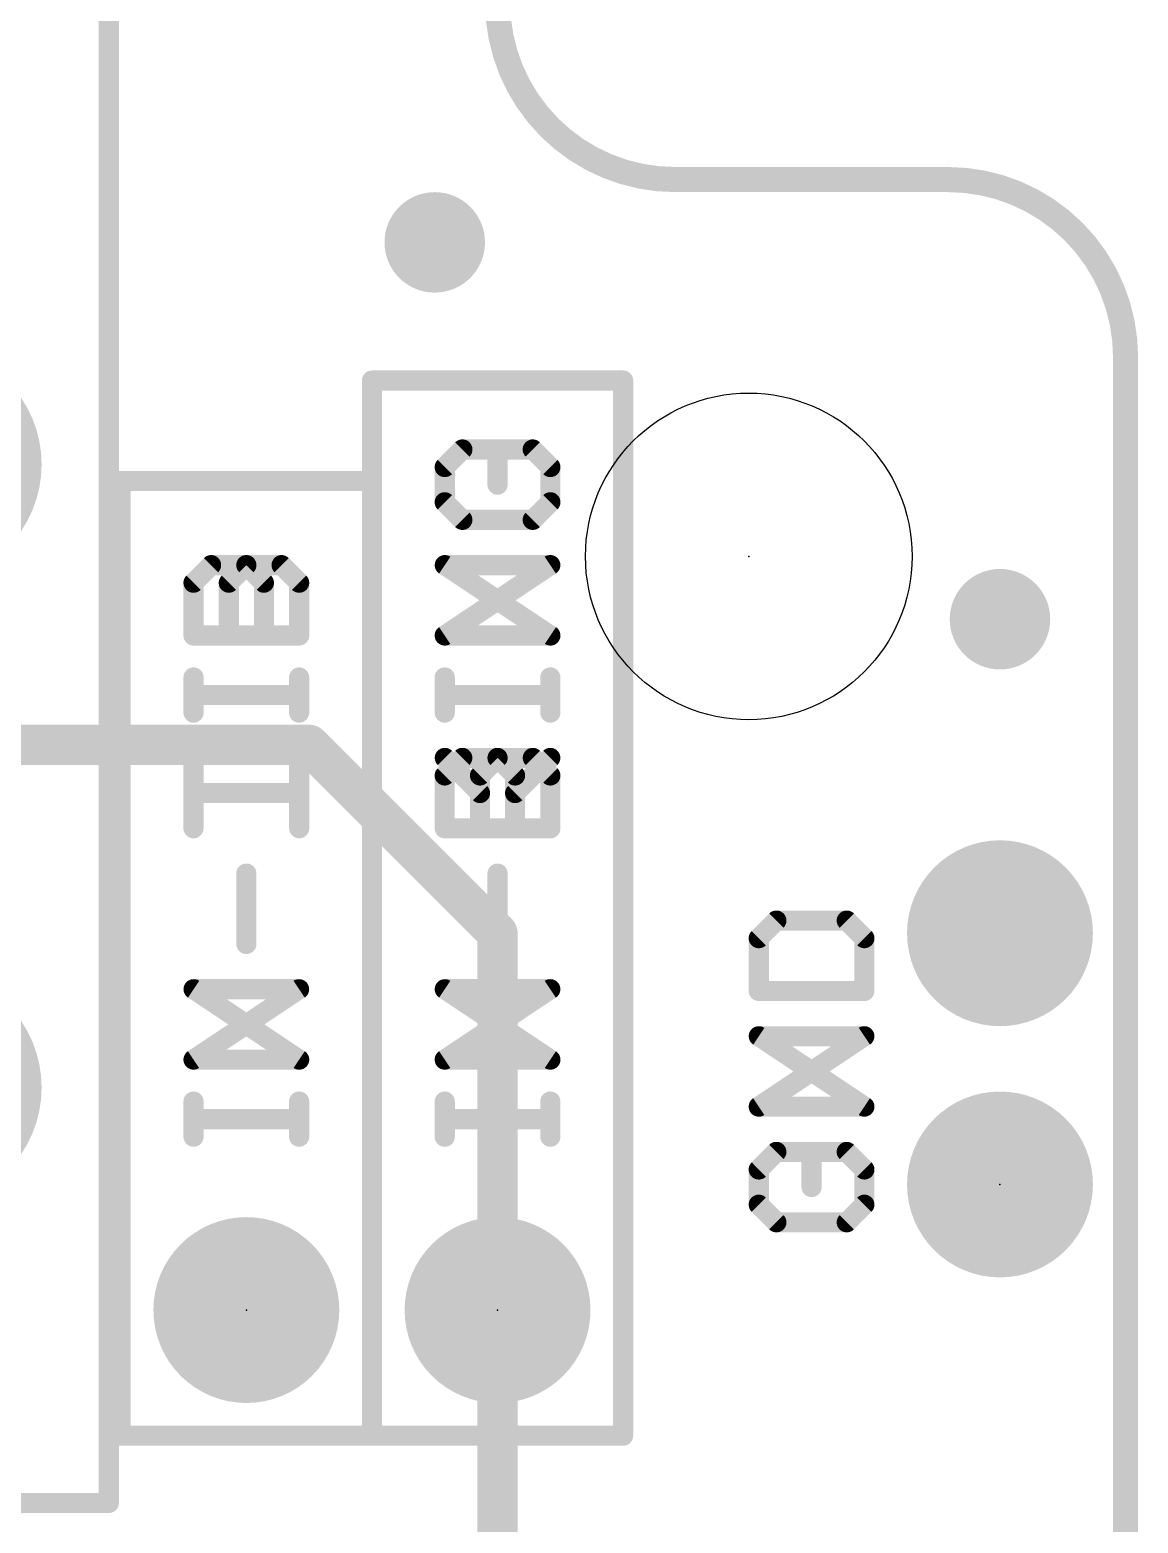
# Model space of a CAD drawing. Extents: x 0 to 108, y -11 to 121.
# Drawn here: x 74.01 to 85.22, y 90.56 to 105.65 of the extents above; entities that cross this region are included whole.
import ezdxf

# ---------------------------------------------------------------- set-up
doc = ezdxf.new("R2010")
doc.units = 0
for name, color, linetype in [('1', 12, 'CONTINUOUS'), ('17', 110, 'CONTINUOUS'), ('18', 110, 'CONTINUOUS'), ('20', 53, 'CONTINUOUS'), ('21', 41, 'CONTINUOUS'), ('22', 40, 'CONTINUOUS'), ('23', 53, 'CONTINUOUS'), ('51', 53, 'CONTINUOUS')]:
    doc.layers.add(name, color=color, linetype=linetype)

# ---------------------------------------------------------------- blocks, each defined once
blk = doc.blocks.new('ROUNDP')
at = {"const_width": 0.5}
blk.add_lwpolyline([(0, -0.25, 1), (0, 0.25, 1), (0, -0.25)], format="xyb", dxfattribs=at)
blk = doc.blocks.new('RECT')
blk.add_solid([(-0.5, -0.5), (0.5, -0.5), (-0.5, 0.5), (0.5, 0.5)])
blk = doc.blocks.new('ROUNDV')
at = {"const_width": 0.5}
blk.add_lwpolyline([(0, -0.25, 1), (0, 0.25, 1), (0, -0.25)], format="xyb", dxfattribs=at)

msp = doc.modelspace()

# ---------------------------------------------------------------- linework, layer by layer
at = {"layer": '1'}
for points, const_width in [([(78.74, 105.9361, 0.4142), (80.5361, 104.14)], 0.254), ([(80.5361, 104.2035, 1), (80.5361, 104.0765)], 0.127), ([(80.5361, 104.0765, 1), (80.5361, 104.2035)], 0.127), ([(85.09, 102.344, 0.4142), (83.294, 104.14)], 0.254), ([(83.294, 104.2035, 1), (83.294, 104.0765)], 0.127), ([(83.294, 104.0765, 1), (83.294, 104.2035)], 0.127), ([(85.1535, 102.344, 1), (85.0265, 102.344)], 0.127), ([(85.0265, 102.344, 1), (85.1535, 102.344)], 0.127), ([(76.9068, 98.4968, 1), (76.7632, 98.3532)], 0.2032), ([(76.835, 98.3234, 1), (76.835, 98.5266)], 0.2032), ([(78.8416, 96.52, 1), (78.6384, 96.52)], 0.2032), ([(78.6682, 96.4482, 1), (78.8118, 96.5918)], 0.2032), ([(78.8416, 92.71, 1), (78.6384, 92.71)], 0.2032), ([(78.6384, 92.71, 1), (78.8416, 92.71)], 0.2032)]:
    msp.add_lwpolyline(points, format="xyb", dxfattribs=dict(at, const_width=const_width))
for points, const_width in [([(83.294, 104.14), (80.5361, 104.14)], 0.254), ([(85.09, 85.09), (85.09, 102.344)], 0.254), ([(76.835, 98.425), (64.465, 98.425)], 0.4064), ([(78.74, 96.52), (76.835, 98.425)], 0.4064), ([(78.74, 92.71), (78.74, 96.52)], 0.4064), ([(78.74, 92.71), (78.74, 89.535)], 0.4064)]:
    msp.add_lwpolyline(points, dxfattribs=dict(at, const_width=const_width))
at = {"layer": '20'}
for points, const_width in [([(78.74, 105.9361, 0.4142), (80.5361, 104.14)], 0.2032), ([(80.5361, 104.1908, 1), (80.5361, 104.0892)], 0.1016), ([(80.5361, 104.0892, 1), (80.5361, 104.1908)], 0.1016), ([(85.09, 102.344, 0.4142), (83.294, 104.14)], 0.2032), ([(83.294, 104.1908, 1), (83.294, 104.0892)], 0.1016), ([(83.294, 104.0892, 1), (83.294, 104.1908)], 0.1016), ([(85.1408, 102.344, 1), (85.0392, 102.344)], 0.1016), ([(85.0392, 102.344, 1), (85.1408, 102.344)], 0.1016)]:
    msp.add_lwpolyline(points, format="xyb", dxfattribs=dict(at, const_width=const_width))
at = {"layer": '20', "const_width": 0.2032}
for points in [[(80.5361, 104.14), (83.294, 104.14)], [(85.09, 102.344), (85.09, 8.1461)]]:
    msp.add_lwpolyline(points, dxfattribs=at)
at = {"layer": '20'}
msp.add_circle((81.28, 100.33), 1.651, dxfattribs=at)
at = {"layer": '21', "const_width": 0.2032}
for points in [[(74.81, 90.76), (74.81, 111.76)], [(77.47, 102.108), (77.47, 101.092)], [(80.01, 102.108), (77.47, 102.108)], [(80.01, 91.44), (80.01, 102.108)], [(78.3836, 101.4112), (78.2057, 101.2332)], [(79.0954, 101.4112), (78.7395, 101.4112)], [(78.7395, 101.4112), (78.7395, 101.0553)], [(79.2734, 101.2332), (79.0954, 101.4112)], [(78.2057, 101.2332), (78.2057, 100.8773)], [(79.2734, 100.8773), (79.2734, 101.2332)], [(77.47, 101.092), (74.93, 101.092)], [(77.47, 91.44), (77.47, 101.092)], [(78.2057, 100.8773), (78.3836, 100.6994)], [(79.0954, 100.6994), (79.2734, 100.8773)], [(78.3836, 100.6994), (79.0954, 100.6994)], [(75.6657, 100.0638), (75.8436, 100.2418)], [(75.8436, 100.2418), (76.1995, 100.2418)], [(76.1995, 100.2418), (76.3775, 100.0638)], [(78.2057, 99.53), (79.2734, 100.2418)], [(79.2734, 100.2418), (78.2057, 100.2418)], [(75.6657, 99.53), (75.6657, 100.0638)], [(76.3775, 100.0638), (76.3775, 99.53)], [(76.7334, 99.53), (75.6657, 99.53)], [(79.2734, 99.53), (78.2057, 99.53)], [(75.6657, 98.7504), (75.6657, 99.1063)], [(76.7334, 98.7504), (76.7334, 99.1063)], [(78.2057, 98.7504), (78.2057, 99.1063)], [(79.2734, 98.7504), (79.2734, 99.1063)], [(76.7334, 98.9283), (75.6657, 98.9283)], [(79.2734, 98.9283), (78.2057, 98.9283)], [(75.6657, 97.581), (75.6657, 98.2928)], [(78.2057, 98.1148), (78.3836, 98.2928)], [(78.3836, 98.2928), (78.7395, 98.2928)], [(78.7395, 98.2928), (78.9175, 98.1148)], [(78.9175, 97.9369), (79.2734, 98.2928)], [(78.2057, 97.581), (78.2057, 98.1148)], [(78.9175, 98.1148), (78.9175, 97.581)], [(76.7334, 97.9369), (75.6657, 97.9369)], [(79.2734, 97.581), (78.2057, 97.581)], [(76.1995, 96.4116), (76.1995, 97.1234)], [(78.7395, 96.4116), (78.7395, 97.1234)], [(81.5586, 96.6481), (81.3807, 96.4702)], [(82.2705, 96.6481), (81.5586, 96.6481)], [(82.4484, 96.4702), (82.2705, 96.6481)], [(81.3807, 96.4702), (81.3807, 95.9363)], [(82.4484, 95.9363), (82.4484, 96.4702)], [(75.6657, 95.2422), (76.7334, 95.954)], [(76.7334, 95.954), (75.6657, 95.954)], [(78.2057, 95.2422), (79.2734, 95.954)], [(79.2734, 95.954), (78.2057, 95.954)], [(81.3807, 95.9363), (82.4484, 95.9363)], [(81.3807, 94.7669), (82.4484, 95.4787)], [(82.4484, 95.4787), (81.3807, 95.4787)], [(76.7334, 95.2422), (75.6657, 95.2422)], [(79.2734, 95.2422), (78.2057, 95.2422)], [(75.6657, 94.4626), (75.6657, 94.8185)], [(76.7334, 94.4626), (76.7334, 94.8185)], [(78.2057, 94.4626), (78.2057, 94.8185)], [(79.2734, 94.4626), (79.2734, 94.8185)], [(82.4484, 94.7669), (81.3807, 94.7669)], [(76.7334, 94.6406), (75.6657, 94.6406)], [(79.2734, 94.6406), (78.2057, 94.6406)], [(81.5586, 94.3093), (81.3807, 94.1314)], [(82.2705, 94.3093), (81.9145, 94.3093)], [(81.9145, 94.3093), (81.9145, 93.9534)], [(82.4484, 94.1314), (82.2705, 94.3093)], [(81.3807, 94.1314), (81.3807, 93.7755)], [(82.4484, 93.7755), (82.4484, 94.1314)], [(81.3807, 93.7755), (81.5586, 93.5975)], [(82.2705, 93.5975), (82.4484, 93.7755)], [(81.5586, 93.5975), (82.2705, 93.5975)], [(74.93, 91.44), (77.47, 91.44)], [(77.47, 91.44), (80.01, 91.44)], [(72.61, 90.76), (74.81, 90.76)]]:
    msp.add_lwpolyline(points, dxfattribs=at)
at = {"layer": '21', "const_width": 0.1016}
for points in [[(77.5208, 102.108, 1), (77.4192, 102.108)], [(77.47, 102.1588, 1), (77.47, 102.0572)], [(80.0608, 102.108, 1), (79.9592, 102.108)], [(80.01, 102.0572, 1), (80.01, 102.1588)], [(78.4196, 101.3753, 1), (78.3477, 101.4471)], [(78.7395, 101.462, 1), (78.7395, 101.3604)], [(78.7903, 101.4112, 1), (78.6887, 101.4112)], [(79.1314, 101.4471, 1), (79.0595, 101.3753)], [(79.0954, 101.3604, 1), (79.0954, 101.462)], [(78.2565, 101.2332, 1), (78.1549, 101.2332)], [(78.1698, 101.2692, 1), (78.2416, 101.1973)], [(79.3242, 101.2332, 1), (79.2226, 101.2332)], [(79.2375, 101.1973, 1), (79.3093, 101.2692)], [(74.93, 101.1428, 1), (74.93, 101.0412)], [(77.5208, 101.092, 1), (77.4192, 101.092)], [(77.47, 101.0412, 1), (77.47, 101.1428)], [(77.4192, 101.092, 1), (77.5208, 101.092)], [(78.6887, 101.0553, 1), (78.7903, 101.0553)], [(78.2416, 100.9133, 1), (78.1698, 100.8414)], [(78.1549, 100.8773, 1), (78.2565, 100.8773)], [(79.2226, 100.8773, 1), (79.3242, 100.8773)], [(79.3093, 100.8414, 1), (79.2375, 100.9133)], [(78.3836, 100.7502, 1), (78.3836, 100.6486)], [(78.3477, 100.6635, 1), (78.4196, 100.7353)], [(79.0595, 100.7353, 1), (79.1314, 100.6635)], [(79.0954, 100.6486, 1), (79.0954, 100.7502)], [(75.8436, 100.2926, 1), (75.8436, 100.191)], [(75.8796, 100.2059, 1), (75.8077, 100.2777)], [(76.2355, 100.2777, 1), (76.1636, 100.2059)], [(76.1995, 100.191, 1), (76.1995, 100.2926)], [(78.2057, 100.2926, 1), (78.2057, 100.191)], [(79.3016, 100.1995, 1), (79.2452, 100.2841)], [(79.2734, 100.191, 1), (79.2734, 100.2926)], [(75.7165, 100.0638, 1), (75.6149, 100.0638)], [(75.6298, 100.0998, 1), (75.7016, 100.0279)], [(76.4283, 100.0638, 1), (76.3267, 100.0638)], [(76.3416, 100.0279, 1), (76.4134, 100.0998)], [(75.6657, 99.5808, 1), (75.6657, 99.4792)], [(75.6149, 99.53, 1), (75.7165, 99.53)], [(76.3267, 99.53, 1), (76.4283, 99.53)], [(76.7334, 99.4792, 1), (76.7334, 99.5808)], [(78.2057, 99.5808, 1), (78.2057, 99.4792)], [(78.1775, 99.5723, 1), (78.2339, 99.4877)], [(79.2734, 99.4792, 1), (79.2734, 99.5808)], [(75.7165, 99.1063, 1), (75.6149, 99.1063)], [(76.7842, 99.1063, 1), (76.6826, 99.1063)], [(78.2565, 99.1063, 1), (78.1549, 99.1063)], [(79.3242, 99.1063, 1), (79.2226, 99.1063)], [(75.6657, 98.9791, 1), (75.6657, 98.8775)], [(76.7334, 98.8775, 1), (76.7334, 98.9791)], [(78.2057, 98.9791, 1), (78.2057, 98.8775)], [(79.2734, 98.8775, 1), (79.2734, 98.9791)], [(75.6149, 98.7504, 1), (75.7165, 98.7504)], [(76.6826, 98.7504, 1), (76.7842, 98.7504)], [(78.1549, 98.7504, 1), (78.2565, 98.7504)], [(79.2226, 98.7504, 1), (79.3242, 98.7504)], [(75.7165, 98.2928, 1), (75.6149, 98.2928)], [(78.3836, 98.3436, 1), (78.3836, 98.242)], [(78.4196, 98.2569, 1), (78.3477, 98.3287)], [(78.7755, 98.3287, 1), (78.7036, 98.2569)], [(78.7395, 98.242, 1), (78.7395, 98.3436)], [(79.3093, 98.2569, 1), (79.2375, 98.3287)], [(78.2565, 98.1148, 1), (78.1549, 98.1148)], [(78.1698, 98.1508, 1), (78.2416, 98.0789)], [(78.9683, 98.1148, 1), (78.8667, 98.1148)], [(78.8816, 98.0789, 1), (78.9534, 98.1508)], [(75.6657, 97.9877, 1), (75.6657, 97.8861)], [(76.7334, 97.8861, 1), (76.7334, 97.9877)], [(78.8816, 97.9728, 1), (78.9534, 97.901)], [(75.6149, 97.581, 1), (75.7165, 97.581)], [(78.2057, 97.6318, 1), (78.2057, 97.5302)], [(78.1549, 97.581, 1), (78.2565, 97.581)], [(78.8667, 97.581, 1), (78.9683, 97.581)], [(79.2734, 97.5302, 1), (79.2734, 97.6318)], [(76.2503, 97.1234, 1), (76.1487, 97.1234)], [(78.7903, 97.1234, 1), (78.6887, 97.1234)], [(81.5586, 96.6989, 1), (81.5586, 96.5973)], [(81.5946, 96.6122, 1), (81.5227, 96.684)], [(82.3064, 96.684, 1), (82.2345, 96.6122)], [(82.2705, 96.5973, 1), (82.2705, 96.6989)], [(81.4315, 96.4702, 1), (81.3299, 96.4702)], [(81.3448, 96.5061, 1), (81.4166, 96.4342)], [(82.4992, 96.4702, 1), (82.3976, 96.4702)], [(82.4125, 96.4342, 1), (82.4843, 96.5061)], [(76.1487, 96.4116, 1), (76.2503, 96.4116)], [(78.6887, 96.4116, 1), (78.7903, 96.4116)], [(75.6657, 96.0048, 1), (75.6657, 95.9032)], [(76.7616, 95.9117, 1), (76.7052, 95.9963)], [(76.7334, 95.9032, 1), (76.7334, 96.0048)], [(78.2057, 96.0048, 1), (78.2057, 95.9032)], [(79.3016, 95.9117, 1), (79.2452, 95.9963)], [(79.2734, 95.9032, 1), (79.2734, 96.0048)], [(81.3807, 95.9871, 1), (81.3807, 95.8855)], [(82.4484, 95.8855, 1), (82.4484, 95.9871)], [(81.3299, 95.9363, 1), (81.4315, 95.9363)], [(82.3976, 95.9363, 1), (82.4992, 95.9363)], [(81.3807, 95.5295, 1), (81.3807, 95.4279)], [(82.4766, 95.4364, 1), (82.4202, 95.521)], [(82.4484, 95.4279, 1), (82.4484, 95.5295)], [(75.6657, 95.293, 1), (75.6657, 95.1914)], [(75.6375, 95.2845, 1), (75.6939, 95.1999)], [(76.7334, 95.1914, 1), (76.7334, 95.293)], [(78.2057, 95.293, 1), (78.2057, 95.1914)], [(78.1775, 95.2845, 1), (78.2339, 95.1999)], [(79.2734, 95.1914, 1), (79.2734, 95.293)], [(75.7165, 94.8185, 1), (75.6149, 94.8185)], [(76.7842, 94.8185, 1), (76.6826, 94.8185)], [(78.2565, 94.8185, 1), (78.1549, 94.8185)], [(79.3242, 94.8185, 1), (79.2226, 94.8185)], [(81.3807, 94.8177, 1), (81.3807, 94.7161)], [(81.3525, 94.8092, 1), (81.4089, 94.7246)], [(82.4484, 94.7161, 1), (82.4484, 94.8177)], [(75.6657, 94.6913, 1), (75.6657, 94.5898)], [(76.7334, 94.5898, 1), (76.7334, 94.6913)], [(78.2057, 94.6913, 1), (78.2057, 94.5898)], [(79.2734, 94.5898, 1), (79.2734, 94.6913)], [(75.6149, 94.4626, 1), (75.7165, 94.4626)], [(76.6826, 94.4626, 1), (76.7842, 94.4626)], [(78.1549, 94.4626, 1), (78.2565, 94.4626)], [(79.2226, 94.4626, 1), (79.3242, 94.4626)], [(81.5946, 94.2734, 1), (81.5227, 94.3452)], [(81.9145, 94.3601, 1), (81.9145, 94.2585)], [(81.9653, 94.3093, 1), (81.8637, 94.3093)], [(82.3064, 94.3452, 1), (82.2345, 94.2734)], [(82.2705, 94.2585, 1), (82.2705, 94.3601)], [(81.4315, 94.1314, 1), (81.3299, 94.1314)], [(81.3448, 94.1673, 1), (81.4166, 94.0954)], [(82.4992, 94.1314, 1), (82.3976, 94.1314)], [(82.4125, 94.0954, 1), (82.4843, 94.1673)], [(81.8637, 93.9534, 1), (81.9653, 93.9534)], [(81.4166, 93.8114, 1), (81.3448, 93.7395)], [(81.3299, 93.7755, 1), (81.4315, 93.7755)], [(82.3976, 93.7755, 1), (82.4992, 93.7755)], [(82.4843, 93.7395, 1), (82.4125, 93.8114)], [(81.5586, 93.6483, 1), (81.5586, 93.5467)], [(81.5227, 93.5616, 1), (81.5946, 93.6334)], [(82.2345, 93.6334, 1), (82.3064, 93.5616)], [(82.2705, 93.5467, 1), (82.2705, 93.6483)], [(74.93, 91.4908, 1), (74.93, 91.3892)], [(77.47, 91.4908, 1), (77.47, 91.3892)], [(77.47, 91.3892, 1), (77.47, 91.4908)], [(80.01, 91.3892, 1), (80.01, 91.4908)], [(77.4192, 91.44, 1), (77.5208, 91.44)], [(79.9592, 91.44, 1), (80.0608, 91.44)], [(74.7592, 90.76, 1), (74.8608, 90.76)], [(74.81, 90.7092, 1), (74.81, 90.8108)]]:
    msp.add_lwpolyline(points, format="xyb", dxfattribs=at)
at = {"layer": '22', "const_width": 0.2032}
for points in [[(77.47, 102.108), (80.01, 102.108)], [(77.47, 102.108), (77.47, 101.092)], [(80.01, 91.44), (80.01, 102.108)], [(78.2066, 101.2332), (78.3846, 101.4112)], [(78.3846, 101.4112), (78.7405, 101.4112)], [(78.7405, 101.4112), (78.7405, 101.0553)], [(79.0964, 101.4112), (79.2743, 101.2332)], [(78.2066, 100.8773), (78.2066, 101.2332)], [(79.2743, 101.2332), (79.2743, 100.8773)], [(74.93, 91.44), (74.93, 101.092)], [(74.93, 101.092), (77.47, 101.092)], [(77.47, 91.44), (77.47, 101.092)], [(78.3846, 100.6994), (78.2066, 100.8773)], [(79.2743, 100.8773), (79.0964, 100.6994)], [(79.0964, 100.6994), (78.3846, 100.6994)], [(76.2005, 100.2418), (76.0225, 100.0638)], [(76.5564, 100.2418), (76.2005, 100.2418)], [(76.7343, 100.0638), (76.5564, 100.2418)], [(79.2743, 99.53), (78.2066, 100.2418)], [(78.2066, 100.2418), (79.2743, 100.2418)], [(76.0225, 100.0638), (76.0225, 99.53)], [(76.7343, 99.53), (76.7343, 100.0638)], [(75.6666, 99.53), (76.7343, 99.53)], [(78.2066, 99.53), (79.2743, 99.53)], [(75.6666, 98.7504), (75.6666, 99.1063)], [(76.7343, 98.7504), (76.7343, 99.1063)], [(78.2066, 98.7504), (78.2066, 99.1063)], [(79.2743, 98.7504), (79.2743, 99.1063)], [(75.6666, 98.9283), (76.7343, 98.9283)], [(78.2066, 98.9283), (79.2743, 98.9283)], [(76.7343, 97.581), (76.7343, 98.2928)], [(78.5625, 97.9369), (78.2066, 98.2928)], [(78.7405, 98.2928), (78.5625, 98.1148)], [(79.0964, 98.2928), (78.7405, 98.2928)], [(79.2743, 98.1148), (79.0964, 98.2928)], [(78.5625, 98.1148), (78.5625, 97.581)], [(79.2743, 97.581), (79.2743, 98.1148)], [(75.6666, 97.9369), (76.7343, 97.9369)], [(78.2066, 97.581), (79.2743, 97.581)], [(76.2005, 96.4116), (76.2005, 97.1234)], [(78.7405, 96.4116), (78.7405, 97.1234)], [(81.3816, 96.4702), (81.5596, 96.6481)], [(81.5596, 96.6481), (82.2714, 96.6481)], [(82.2714, 96.6481), (82.4493, 96.4702)], [(81.3816, 95.9363), (81.3816, 96.4702)], [(82.4493, 96.4702), (82.4493, 95.9363)], [(76.7343, 95.2422), (75.6666, 95.954)], [(75.6666, 95.954), (76.7343, 95.954)], [(79.2743, 95.2422), (78.2066, 95.954)], [(78.2066, 95.954), (79.2743, 95.954)], [(82.4493, 95.9363), (81.3816, 95.9363)], [(82.4493, 94.7669), (81.3816, 95.4787)], [(81.3816, 95.4787), (82.4493, 95.4787)], [(75.6666, 95.2422), (76.7343, 95.2422)], [(78.2066, 95.2422), (79.2743, 95.2422)], [(75.6666, 94.4626), (75.6666, 94.8185)], [(76.7343, 94.4626), (76.7343, 94.8185)], [(78.2066, 94.4626), (78.2066, 94.8185)], [(79.2743, 94.4626), (79.2743, 94.8185)], [(81.3816, 94.7669), (82.4493, 94.7669)], [(75.6666, 94.6406), (76.7343, 94.6406)], [(78.2066, 94.6406), (79.2743, 94.6406)], [(81.3816, 94.1314), (81.5596, 94.3093)], [(81.5596, 94.3093), (81.9155, 94.3093)], [(81.9155, 94.3093), (81.9155, 93.9534)], [(82.2714, 94.3093), (82.4493, 94.1314)], [(81.3816, 93.7755), (81.3816, 94.1314)], [(82.4493, 94.1314), (82.4493, 93.7755)], [(81.5596, 93.5975), (81.3816, 93.7755)], [(82.4493, 93.7755), (82.2714, 93.5975)], [(82.2714, 93.5975), (81.5596, 93.5975)], [(74.93, 91.44), (77.47, 91.44)], [(80.01, 91.44), (77.47, 91.44)]]:
    msp.add_lwpolyline(points, dxfattribs=at)
at = {"layer": '22', "const_width": 0.1016}
for points in [[(77.47, 102.1588, 1), (77.47, 102.0572)], [(77.5208, 102.108, 1), (77.4192, 102.108)], [(80.0608, 102.108, 1), (79.9592, 102.108)], [(80.01, 102.0572, 1), (80.01, 102.1588)], [(78.3846, 101.462, 1), (78.3846, 101.3604)], [(78.4205, 101.3753, 1), (78.3486, 101.4471)], [(78.7913, 101.4112, 1), (78.6897, 101.4112)], [(78.7405, 101.3604, 1), (78.7405, 101.462)], [(79.1323, 101.4471, 1), (79.0604, 101.3753)], [(78.2574, 101.2332, 1), (78.1558, 101.2332)], [(78.1707, 101.2692, 1), (78.2425, 101.1973)], [(79.3251, 101.2332, 1), (79.2235, 101.2332)], [(79.2384, 101.1973, 1), (79.3102, 101.2692)], [(74.9808, 101.092, 1), (74.8792, 101.092)], [(74.93, 101.1428, 1), (74.93, 101.0412)], [(77.5208, 101.092, 1), (77.4192, 101.092)], [(77.47, 101.0412, 1), (77.47, 101.1428)], [(77.4192, 101.092, 1), (77.5208, 101.092)], [(78.6897, 101.0553, 1), (78.7913, 101.0553)], [(78.2425, 100.9133, 1), (78.1707, 100.8414)], [(78.1558, 100.8773, 1), (78.2574, 100.8773)], [(79.2235, 100.8773, 1), (79.3251, 100.8773)], [(79.3102, 100.8414, 1), (79.2384, 100.9133)], [(78.3846, 100.7502, 1), (78.3846, 100.6486)], [(78.3486, 100.6635, 1), (78.4205, 100.7353)], [(79.0604, 100.7353, 1), (79.1323, 100.6635)], [(79.0964, 100.6486, 1), (79.0964, 100.7502)], [(76.2005, 100.2926, 1), (76.2005, 100.191)], [(76.2364, 100.2059, 1), (76.1645, 100.2777)], [(76.5923, 100.2777, 1), (76.5204, 100.2059)], [(76.5564, 100.191, 1), (76.5564, 100.2926)], [(78.2348, 100.2841, 1), (78.1784, 100.1995)], [(78.2066, 100.2926, 1), (78.2066, 100.191)], [(79.2743, 100.191, 1), (79.2743, 100.2926)], [(76.0733, 100.0638, 1), (75.9717, 100.0638)], [(75.9866, 100.0998, 1), (76.0584, 100.0279)], [(76.7851, 100.0638, 1), (76.6835, 100.0638)], [(76.6984, 100.0279, 1), (76.7702, 100.0998)], [(75.6666, 99.5808, 1), (75.6666, 99.4792)], [(75.9717, 99.53, 1), (76.0733, 99.53)], [(76.6835, 99.53, 1), (76.7851, 99.53)], [(76.7343, 99.4792, 1), (76.7343, 99.5808)], [(78.2066, 99.5808, 1), (78.2066, 99.4792)], [(79.2461, 99.4877, 1), (79.3025, 99.5723)], [(79.2743, 99.4792, 1), (79.2743, 99.5808)], [(75.7174, 99.1063, 1), (75.6158, 99.1063)], [(76.7851, 99.1063, 1), (76.6835, 99.1063)], [(78.2574, 99.1063, 1), (78.1558, 99.1063)], [(79.3251, 99.1063, 1), (79.2235, 99.1063)], [(75.6666, 98.9791, 1), (75.6666, 98.8775)], [(76.7343, 98.8775, 1), (76.7343, 98.9791)], [(78.2066, 98.9791, 1), (78.2066, 98.8775)], [(79.2743, 98.8775, 1), (79.2743, 98.9791)], [(75.6158, 98.7504, 1), (75.7174, 98.7504)], [(76.6835, 98.7504, 1), (76.7851, 98.7504)], [(78.1558, 98.7504, 1), (78.2574, 98.7504)], [(79.2235, 98.7504, 1), (79.3251, 98.7504)], [(76.7851, 98.2928, 1), (76.6835, 98.2928)], [(78.2425, 98.3287, 1), (78.1707, 98.2569)], [(78.7405, 98.3436, 1), (78.7405, 98.242)], [(78.7764, 98.2569, 1), (78.7045, 98.3287)], [(79.1323, 98.3287, 1), (79.0604, 98.2569)], [(79.0964, 98.242, 1), (79.0964, 98.3436)], [(78.6133, 98.1148, 1), (78.5117, 98.1148)], [(78.5266, 98.1508, 1), (78.5984, 98.0789)], [(79.3251, 98.1148, 1), (79.2235, 98.1148)], [(79.2384, 98.0789, 1), (79.3102, 98.1508)], [(75.6666, 97.9877, 1), (75.6666, 97.8861)], [(76.7343, 97.8861, 1), (76.7343, 97.9877)], [(78.5266, 97.901, 1), (78.5984, 97.9728)], [(76.6835, 97.581, 1), (76.7851, 97.581)], [(78.2066, 97.6318, 1), (78.2066, 97.5302)], [(78.5117, 97.581, 1), (78.6133, 97.581)], [(79.2235, 97.581, 1), (79.3251, 97.581)], [(79.2743, 97.5302, 1), (79.2743, 97.6318)], [(76.2513, 97.1234, 1), (76.1497, 97.1234)], [(78.7913, 97.1234, 1), (78.6897, 97.1234)], [(81.5596, 96.6989, 1), (81.5596, 96.5973)], [(81.5955, 96.6122, 1), (81.5236, 96.684)], [(82.3073, 96.684, 1), (82.2354, 96.6122)], [(82.2714, 96.5973, 1), (82.2714, 96.6989)], [(81.4324, 96.4702, 1), (81.3308, 96.4702)], [(81.3457, 96.5061, 1), (81.4175, 96.4342)], [(82.5001, 96.4702, 1), (82.3985, 96.4702)], [(82.4134, 96.4342, 1), (82.4852, 96.5061)], [(76.1497, 96.4116, 1), (76.2513, 96.4116)], [(78.6897, 96.4116, 1), (78.7913, 96.4116)], [(75.6948, 95.9963, 1), (75.6384, 95.9117)], [(75.6666, 96.0048, 1), (75.6666, 95.9032)], [(76.7343, 95.9032, 1), (76.7343, 96.0048)], [(78.2348, 95.9963, 1), (78.1784, 95.9117)], [(78.2066, 96.0048, 1), (78.2066, 95.9032)], [(79.2743, 95.9032, 1), (79.2743, 96.0048)], [(81.3816, 95.9871, 1), (81.3816, 95.8855)], [(82.4493, 95.8855, 1), (82.4493, 95.9871)], [(81.3308, 95.9363, 1), (81.4324, 95.9363)], [(82.3985, 95.9363, 1), (82.5001, 95.9363)], [(81.4098, 95.521, 1), (81.3534, 95.4364)], [(81.3816, 95.5295, 1), (81.3816, 95.4279)], [(82.4493, 95.4279, 1), (82.4493, 95.5295)], [(75.6666, 95.293, 1), (75.6666, 95.1914)], [(76.7061, 95.1999, 1), (76.7625, 95.2845)], [(76.7343, 95.1914, 1), (76.7343, 95.293)], [(78.2066, 95.293, 1), (78.2066, 95.1914)], [(79.2461, 95.1999, 1), (79.3025, 95.2845)], [(79.2743, 95.1914, 1), (79.2743, 95.293)], [(75.7174, 94.8185, 1), (75.6158, 94.8185)], [(76.7851, 94.8185, 1), (76.6835, 94.8185)], [(78.2574, 94.8185, 1), (78.1558, 94.8185)], [(79.3251, 94.8185, 1), (79.2235, 94.8185)], [(81.3816, 94.8177, 1), (81.3816, 94.7161)], [(82.4211, 94.7246, 1), (82.4775, 94.8092)], [(82.4493, 94.7161, 1), (82.4493, 94.8177)], [(75.6666, 94.6913, 1), (75.6666, 94.5898)], [(76.7343, 94.5898, 1), (76.7343, 94.6913)], [(78.2066, 94.6913, 1), (78.2066, 94.5898)], [(79.2743, 94.5898, 1), (79.2743, 94.6913)], [(75.6158, 94.4626, 1), (75.7174, 94.4626)], [(76.6835, 94.4626, 1), (76.7851, 94.4626)], [(78.1558, 94.4626, 1), (78.2574, 94.4626)], [(79.2235, 94.4626, 1), (79.3251, 94.4626)], [(81.5596, 94.3601, 1), (81.5596, 94.2585)], [(81.5955, 94.2734, 1), (81.5236, 94.3452)], [(81.9663, 94.3093, 1), (81.8647, 94.3093)], [(81.9155, 94.2585, 1), (81.9155, 94.3601)], [(82.3073, 94.3452, 1), (82.2354, 94.2734)], [(81.4324, 94.1314, 1), (81.3308, 94.1314)], [(81.3457, 94.1673, 1), (81.4175, 94.0954)], [(82.5001, 94.1314, 1), (82.3985, 94.1314)], [(82.4134, 94.0954, 1), (82.4852, 94.1673)], [(81.8647, 93.9534, 1), (81.9663, 93.9534)], [(81.4175, 93.8114, 1), (81.3457, 93.7395)], [(81.3308, 93.7755, 1), (81.4324, 93.7755)], [(82.3985, 93.7755, 1), (82.5001, 93.7755)], [(82.4852, 93.7395, 1), (82.4134, 93.8114)], [(81.5596, 93.6483, 1), (81.5596, 93.5467)], [(81.5236, 93.5616, 1), (81.5955, 93.6334)], [(82.2354, 93.6334, 1), (82.3073, 93.5616)], [(82.2714, 93.5467, 1), (82.2714, 93.6483)], [(74.93, 91.4908, 1), (74.93, 91.3892)], [(77.47, 91.4908, 1), (77.47, 91.3892)], [(77.47, 91.3892, 1), (77.47, 91.4908)], [(80.01, 91.3892, 1), (80.01, 91.4908)], [(74.8792, 91.44, 1), (74.9808, 91.44)], [(77.4192, 91.44, 1), (77.5208, 91.44)], [(79.9592, 91.44, 1), (80.0608, 91.44)]]:
    msp.add_lwpolyline(points, format="xyb", dxfattribs=at)
at = {"layer": '23'}
for p in [(81.28, 100.33), (83.82, 93.98), (76.2, 92.71), (78.74, 92.71)]:
    msp.add_point(p, dxfattribs=at)

# ---------------------------------------------------------------- block references
at = {"layer": '17'}
for p, xscale, yscale, rotation in [((72.93, 101.26), 2.4, 2.4, 270), ((83.82, 96.52), 1.8796, 1.8796, 180), ((72.93, 94.96), 2.4, 2.4, 270), ((83.82, 93.98), 1.8796, 1.8796, 180), ((76.2, 92.71), 1.8796, 1.8796, 90), ((78.74, 92.71), 1.8796, 1.8796, 90)]:
    msp.add_blockref('ROUNDP', p, dxfattribs=dict(at, xscale=xscale, yscale=yscale, rotation=rotation))
at = {"layer": '18', "xscale": 1.016, "yscale": 1.016}
for p in [(78.105, 103.505), (78.105, 103.505), (83.82, 99.695), (83.82, 99.695)]:
    msp.add_blockref('ROUNDV', p, dxfattribs=at)
at = {"layer": '51', "xscale": 0.508, "yscale": 0.508, "rotation": 90}
for p in [(83.82, 96.52), (83.82, 93.98)]:
    msp.add_blockref('RECT', p, dxfattribs=at)
at = {"layer": '51', "xscale": 0.508, "yscale": 0.508}
for p in [(76.2, 92.71), (78.74, 92.71)]:
    msp.add_blockref('RECT', p, dxfattribs=at)

doc.saveas('drawing.dxf')
